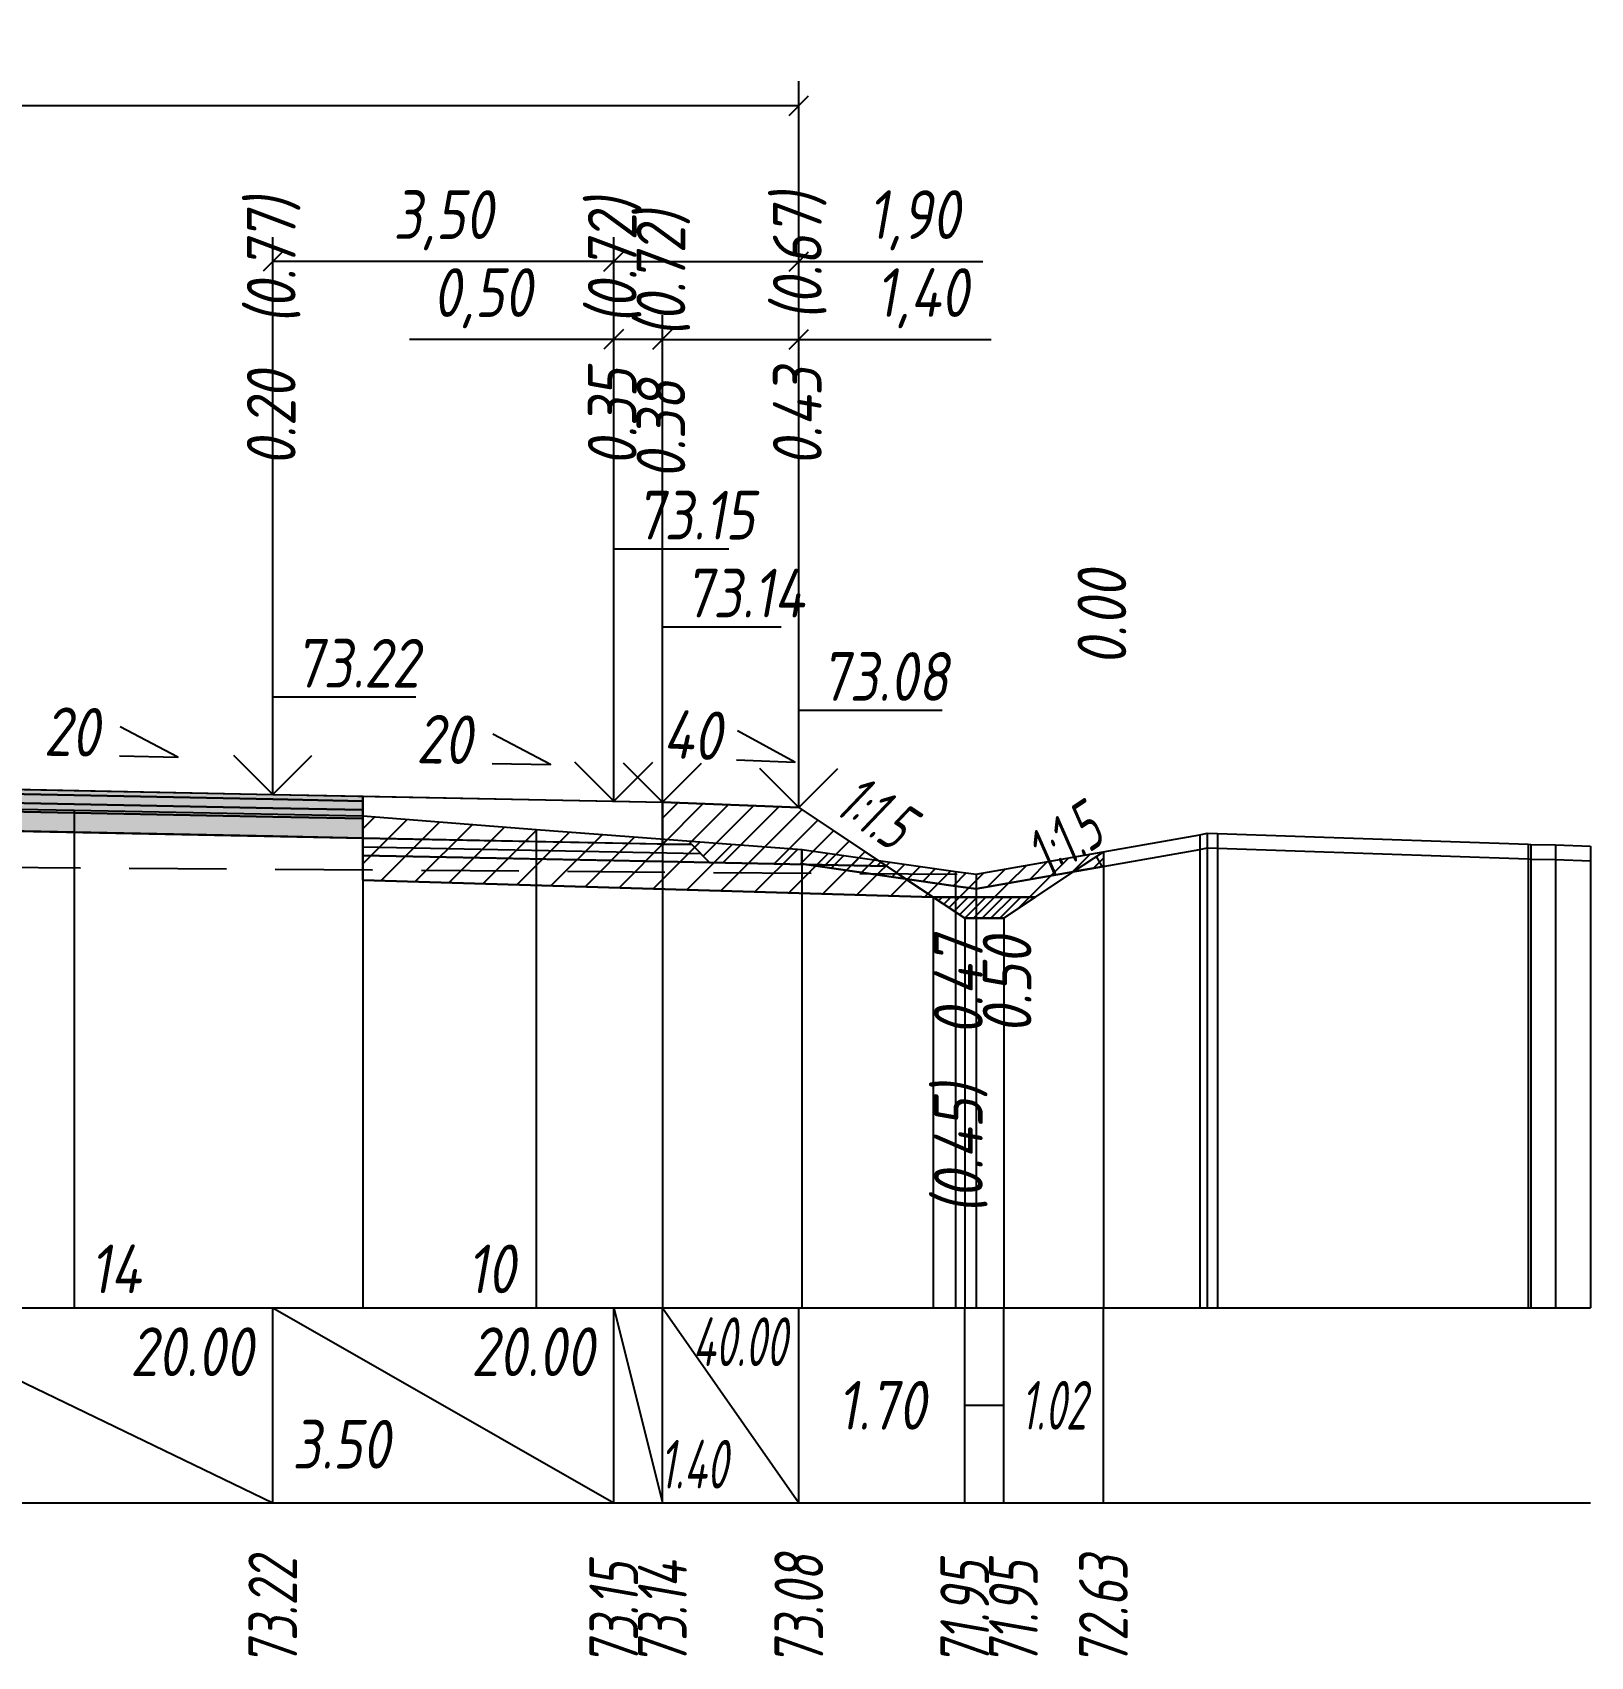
# Model space of a CAD drawing. Extents: x -717 to 1451, y -133302 to 233.
# Drawn here: x 165.1 to 245.1, y -10722.9 to -10639.5 of the extents above; entities that cross this region are included whole.
import ezdxf
from ezdxf.enums import TextEntityAlignment as Align

# ---------------------------------------------------------------- set-up
doc = ezdxf.new("R2010")
doc.units = 0
doc.linetypes.add('штриховая', pattern=[0.75, 0.5, -0.25])
for name, color, linetype in [('Интерполированный поперечник', 2, 'Continuous'), ('Код_514', 1, 'Continuous'), ('Контур_0', 7, 'Continuous'), ('Контур_2521', 7, 'Continuous'), ('Контур_2564', 7, 'Continuous'), ('Контур_2660', 7, 'Continuous'), ('Контур_2665', 7, 'Continuous'), ('Контур_400', 7, 'Continuous'), ('Контур_508', 7, 'Continuous'), ('Контур_512', 7, 'Continuous'), ('Контур_513', 7, 'Continuous'), ('Контур_818', 7, 'Continuous'), ('Красный поперечник', 1, 'Continuous'), ('Объём_2501', 7, 'Continuous'), ('Объём_2564', 7, 'Continuous'), ('Объём_2650', 7, 'Continuous'), ('Объём_2660', 7, 'Continuous'), ('Объём_2661', 7, 'Continuous'), ('Объём_2662', 7, 'Continuous'), ('Объём_2663', 7, 'Continuous'), ('Объём_2664', 7, 'Continuous'), ('Объём_2665', 7, 'Continuous'), ('Объём_2666', 7, 'Continuous'), ('Объём_2667', 7, 'Continuous'), ('Объём_2668', 7, 'Continuous'), ('Объём_2669', 7, 'Continuous'), ('Объём_2675', 7, 'Continuous'), ('Объём_2753', 7, 'Continuous'), ('Откосы', 7, 'Continuous'), ('Отметки покрытия', 7, 'Continuous'), ('Рабочие отметки', 7, 'Continuous'), ('Рабочие отметки доп.', 7, 'Continuous'), ('Слои выравнивания', 7, 'Continuous'), ('Таблица', 7, 'Continuous'), ('Уклоны проезжей части', 7, 'Continuous'), ('Черный поперечник', 3, 'Continuous')]:
    doc.layers.add(name, color=color, linetype=linetype)
for name, color, linetype, true_color in [('Контур_2540', 2, 'Continuous', 0xffff00), ('Контур_2560', 2, 'Continuous', 0xffff00), ('Контур_2561', 7, 'Continuous', 0xff8040), ('Контур_2562', 3, 'Continuous', 0x00ff00), ('Контур_2563', 7, 'Continuous', 0xff8000), ('Контур_2570', 7, 'Continuous', 0x80ff00), ('Контур_2725', 7, 'Continuous', 0x323232), ('Контур_2736', 4, 'Continuous', 0x00ffff), ('Контур_2737', 4, 'Continuous', 0x00ffff), ('Контур_2738', 4, 'Continuous', 0x00ffff), ('Контур_2739', 4, 'Continuous', 0x00ffff), ('Контур_2741', 4, 'Continuous', 0x00ffff), ('Контур_2742', 4, 'Continuous', 0x00ffff), ('Контур_2743', 4, 'Continuous', 0x00ffff), ('Контур_2744', 7, 'Continuous', 0xa4ffff), ('Контур_2745', 7, 'Continuous', 0xa4ffff), ('Контур_2747', 4, 'Continuous', 0x00ffff), ('Контур_2748', 4, 'Continuous', 0x00ffff), ('Контур_2749', 4, 'Continuous', 0x00ffff), ('Контур_2750', 4, 'Continuous', 0x00ffff), ('Контур_2751', 4, 'Continuous', 0x00ffff), ('Контур_2752', 4, 'Continuous', 0x00ffff), ('Контур_2760', 7, 'Continuous', 0x323232), ('Контур_2761', 7, 'Continuous', 0x323232), ('Контур_2762', 7, 'Continuous', 0x323232), ('Контур_2763', 7, 'Continuous', 0x323232), ('Контур_402', 7, 'Continuous', 0xff6464), ('Контур_703', 4, 'Continuous', 0x00ffff), ('Контур_705', 4, 'Continuous', 0x00ffff), ('Контур_707', 4, 'Continuous', 0x00ffff), ('Контур_720', 131, 'Continuous', 0xaaffff), ('Объём_2500', 7, 'Continuous', 0xc0c0c0), ('Объём_2520', 7, 'Continuous', 0x80ffff), ('Объём_2540', 2, 'Continuous', 0xffff00), ('Объём_2560', 2, 'Continuous', 0xffff00), ('Объём_2561', 7, 'Continuous', 0xff8040), ('Объём_2562', 3, 'Continuous', 0x00ff00), ('Объём_2563', 7, 'Continuous', 0xff8000), ('Объём_2570', 7, 'Continuous', 0x80ff00), ('Объём_2600', 7, 'Continuous', 0x808000), ('Объём_2620', 2, 'Continuous', 0xffff00), ('Объём_2746', 2, 'Continuous', 0xffff00)]:
    doc.layers.add(name, color=color, linetype=linetype, true_color=true_color)
doc.styles.get("Standard").update_dxf_attribs({"font": 'txt', "height": 2.5})
doc.styles.add('М', font='romand.shx', dxfattribs={"width": 0.8, "oblique": 10, "height": 2.5})
doc.dimstyles.new('ISO-25', dxfattribs={"dimtxt": 2.5, "dimasz": 2.5, "dimexe": 1.25, "dimexo": 0.625, "dimtad": 1, "dimtxsty": 'Standard', "dimcen": 2.5, "dimadec": 0, "dimazin": 0, "dimtfac": 1, "dimtmove": 0, "dimatfit": 3, "dimfxl": 1, "dimarcsym": 0})

# ---------------------------------------------------------------- blocks, each defined once
blk = doc.blocks.new('_Oblique')
at = {"color": 0, "linetype": 'ByBlock', "lineweight": -2}
blk.add_line((-0.5, -0.5), (0.5, 0.5), dxfattribs=at)
blk = doc.blocks.new('*D241')
at = {"color": 0, "lineweight": -2, "transparency": 16777216}
for p, q in [((197.476, -10678.481), (197.476, -10654.041)), ((204.476, -10678.761), (204.476, -10654.041)), ((197.476, -10655.291), (204.476, -10655.291)), ((204.476, -10655.291), (214.354, -10655.291))]:
    blk.add_line(p, q, dxfattribs=at)
at = {"layer": 'Defpoints', "color": 0, "transparency": 16777216}
for p in [(204.476, -10655.291), (197.476, -10679.106), (204.476, -10679.386)]:
    blk.add_point(p, dxfattribs=at)
at = {"color": 0, "lineweight": -2, "transparency": 16777216, "rotation": 180}
blk.add_blockref('_Oblique', (197.476, -10655.291), dxfattribs=at)
at = {"color": 0, "lineweight": -2, "transparency": 16777216}
blk.add_blockref('_Oblique', (204.476, -10655.291), dxfattribs=at)
at = {"color": 0, "transparency": 16777216, "insert": (210.813, -10653.178), "char_height": 2.5, "width": 8.75, "attachment_point": 5, "style": 'М'}
blk.add_mtext('1,40', dxfattribs=at)
blk = doc.blocks.new('*D243')
at = {"color": 0, "lineweight": -2, "transparency": 16777216}
for p, q in [((194.976, -10678.431), (194.976, -10654.041)), ((197.476, -10678.481), (197.476, -10654.041)), ((194.976, -10655.291), (184.487, -10655.291)), ((197.476, -10655.291), (194.976, -10655.291))]:
    blk.add_line(p, q, dxfattribs=at)
at = {"layer": 'Defpoints', "color": 0, "transparency": 16777216}
for p in [(197.476, -10655.291), (194.976, -10679.056), (197.476, -10679.106)]:
    blk.add_point(p, dxfattribs=at)
at = {"color": 0, "lineweight": -2, "transparency": 16777216, "rotation": 180}
blk.add_blockref('_Oblique', (194.976, -10655.291), dxfattribs=at)
at = {"color": 0, "lineweight": -2, "transparency": 16777216}
blk.add_blockref('_Oblique', (197.476, -10655.291), dxfattribs=at)
at = {"color": 0, "transparency": 16777216, "insert": (188.248, -10653.178), "char_height": 2.5, "width": 9.16667, "attachment_point": 5, "style": 'М'}
blk.add_mtext('0,50', dxfattribs=at)
blk = doc.blocks.new('*D245')
at = {"color": 0, "lineweight": -2, "transparency": 16777216}
for p, q in [((177.476, -10678.081), (177.476, -10650.041)), ((194.976, -10678.431), (194.976, -10650.041)), ((194.976, -10651.291), (177.476, -10651.291))]:
    blk.add_line(p, q, dxfattribs=at)
at = {"layer": 'Defpoints', "color": 0, "transparency": 16777216}
for p in [(177.476, -10651.291), (177.476, -10678.706), (194.976, -10679.056)]:
    blk.add_point(p, dxfattribs=at)
at = {"color": 0, "lineweight": -2, "transparency": 16777216, "rotation": 180}
blk.add_blockref('_Oblique', (177.476, -10651.291), dxfattribs=at)
at = {"color": 0, "lineweight": -2, "transparency": 16777216}
blk.add_blockref('_Oblique', (194.976, -10651.291), dxfattribs=at)
at = {"color": 0, "transparency": 16777216, "insert": (186.226, -10649.178), "char_height": 2.5, "width": 9.58333, "attachment_point": 5, "style": 'М'}
blk.add_mtext('3,50', dxfattribs=at)
blk = doc.blocks.new('*D246')
at = {"color": 0, "lineweight": -2, "transparency": 16777216}
for p, q in [((194.976, -10678.431), (194.976, -10650.041)), ((204.476, -10678.761), (204.476, -10650.041)), ((194.976, -10651.291), (204.476, -10651.291)), ((204.476, -10651.291), (213.927, -10651.291))]:
    blk.add_line(p, q, dxfattribs=at)
at = {"layer": 'Defpoints', "color": 0, "transparency": 16777216}
for p in [(194.976, -10651.291), (194.976, -10679.056), (204.476, -10679.386)]:
    blk.add_point(p, dxfattribs=at)
at = {"color": 0, "lineweight": -2, "transparency": 16777216, "rotation": 180}
blk.add_blockref('_Oblique', (194.976, -10651.291), dxfattribs=at)
at = {"color": 0, "lineweight": -2, "transparency": 16777216}
blk.add_blockref('_Oblique', (204.476, -10651.291), dxfattribs=at)
at = {"color": 0, "transparency": 16777216, "insert": (210.387, -10649.178), "char_height": 2.5, "width": 8.75, "attachment_point": 5, "style": 'М'}
blk.add_mtext('1,90', dxfattribs=at)
blk = doc.blocks.new('*D248')
at = {"color": 0, "lineweight": -2, "transparency": 16777216}
for p, q in [((108.976, -10678.761), (108.976, -10642.041)), ((204.476, -10678.761), (204.476, -10642.041)), ((108.976, -10643.291), (204.476, -10643.291))]:
    blk.add_line(p, q, dxfattribs=at)
at = {"layer": 'Defpoints', "color": 0, "transparency": 16777216}
for p in [(204.476, -10643.291), (108.976, -10679.386), (204.476, -10679.386)]:
    blk.add_point(p, dxfattribs=at)
at = {"color": 0, "lineweight": -2, "transparency": 16777216, "rotation": 180}
blk.add_blockref('_Oblique', (108.976, -10643.291), dxfattribs=at)
at = {"color": 0, "lineweight": -2, "transparency": 16777216}
blk.add_blockref('_Oblique', (204.476, -10643.291), dxfattribs=at)
at = {"color": 0, "transparency": 16777216, "insert": (156.726, -10641.178), "char_height": 2.5, "width": 10.41667, "attachment_point": 5, "style": 'М'}
blk.add_mtext('19,10', dxfattribs=at)

msp = doc.modelspace()

# ---------------------------------------------------------------- hatches: boundary and pattern name
at = {"layer": 'Объём_2563'}
h = msp.add_hatch(dxfattribs=at)
h.set_pattern_fill('ANSI31', color=256, scale=0.3)
h.paths.add_polyline_path([(199.894, -10682.142), (198.976, -10681.224), (197.476, -10681.194), (197.476, -10679.044), (204.476, -10679.324), (208.976, -10682.324)])
at = {"layer": 'Объём_2570'}
h = msp.add_hatch(dxfattribs=at)
h.set_pattern_fill('ANSI31', color=256, scale=0.2)
h.paths.add_polyline_path([(220.107, -10682.339), (213.57, -10683.492), (212.522, -10683.352), (204.626, -10682.216), (204.626, -10681.466), (212.522, -10682.602), (213.57, -10682.742), (220.107, -10681.589)])
at = {"layer": 'Объём_2600'}
h = msp.add_hatch(dxfattribs=at)
h.set_pattern_fill('ANSI31', color=6, scale=0.4)
h.paths.add_polyline_path([(190.988, -10680.444), (204.626, -10681.466), (204.626, -10682.216), (212.522, -10683.352), (213.57, -10683.492), (218.577, -10682.609), (216.613, -10683.918), (211.367, -10683.918), (182.105, -10683.04), (182.105, -10679.738)])
h = msp.add_hatch(dxfattribs=at)
h.set_pattern_fill('HONEY', color=5, scale=0.3)
h.paths.add_polyline_path([(218.577, -10682.609), (220.107, -10681.589), (220.107, -10682.339)])
at = {"layer": 'Объём_2620'}
h = msp.add_hatch(dxfattribs=at)
h.set_pattern_fill('ANSI31', color=2, scale=0.1)
h.paths.add_polyline_path([(214.99, -10685), (212.99, -10685), (211.367, -10683.918), (216.613, -10683.918)])
at = {"layer": 'Слои выравнивания'}
for color, points in [(2, [(156.726, -10678.229), (157.017, -10678.234), (167.276, -10678.44), (177.476, -10678.644), (182.105, -10678.736), (182.105, -10678.986), (177.476, -10678.894), (167.276, -10678.69), (157.017, -10678.484), (156.726, -10678.479)]), (3, [(156.726, -10678.479), (157.017, -10678.484), (167.276, -10678.69), (177.476, -10678.894), (182.105, -10678.986), (182.105, -10679.436), (177.476, -10679.344), (167.276, -10679.14), (157.017, -10678.934), (156.726, -10678.929)]), (4, [(156.726, -10678.929), (157.017, -10678.934), (167.276, -10679.14), (177.476, -10679.344), (182.105, -10679.436), (182.105, -10679.886), (177.476, -10679.794), (167.276, -10679.59), (157.017, -10679.384), (156.726, -10679.379)]), (5, [(156.726, -10679.379), (157.017, -10679.384), (167.276, -10679.59), (177.476, -10679.794), (182.105, -10679.886), (182.105, -10680.886), (177.476, -10680.794), (167.276, -10680.59), (157.017, -10680.384), (156.726, -10680.379)])]:
    msp.add_hatch(color=color, dxfattribs=at).paths.add_polyline_path(points)

# ---------------------------------------------------------------- linework, layer by layer
at = {"layer": 'Интерполированный поперечник', "linetype": 'штриховая', "ltscale": 10, "flags": 128}
msp.add_lwpolyline([(95.106, -10681.904), (213.57, -10682.742)], dxfattribs=at)
at = {"layer": 'Код_514'}
for p, q in [((156.726, -10705), (177.476, -10715)), ((177.476, -10715), (177.476, -10705)), ((177.476, -10705), (194.976, -10715)), ((194.976, -10715), (194.976, -10705)), ((194.976, -10705), (197.476, -10715)), ((197.476, -10715), (197.476, -10705)), ((197.476, -10705), (204.476, -10715)), ((204.476, -10715), (204.476, -10705)), ((212.99, -10715), (212.99, -10705)), ((214.99, -10715), (214.99, -10705)), ((220.107, -10715), (220.107, -10705)), ((212.99, -10710), (214.99, -10710))]:
    msp.add_line(p, q, dxfattribs=at)
at = {"layer": 'Контур_0', "flags": 128}
for points in [[(182.105, -10678.736), (197.476, -10679.044), (197.476, -10681.194), (182.105, -10680.886), (182.105, -10678.736), (182.105, -10678.736)], [(204.476, -10679.324), (209.561, -10682.714), (209.561, -10682.714), (209.561, -10682.714), (209.561, -10682.714), (209.561, -10682.714), (209.561, -10682.714), (209.561, -10682.714), (209.561, -10682.714), (209.561, -10682.714), (209.561, -10682.714), (209.561, -10682.714), (209.561, -10682.714), (209.561, -10682.714), (209.561, -10682.714), (212.99, -10685)], [(204.476, -10679.324), (209.561, -10682.714), (209.561, -10682.714), (209.561, -10682.714), (209.561, -10682.714), (209.561, -10682.714), (209.561, -10682.714), (209.561, -10682.714), (209.561, -10682.714), (209.561, -10682.714), (209.561, -10682.714), (209.561, -10682.714), (209.561, -10682.714), (209.561, -10682.714), (209.561, -10682.714), (212.99, -10685), (214.99, -10685), (220.107, -10681.589), (220.107, -10681.589), (220.107, -10681.589), (220.107, -10681.589), (220.107, -10681.589), (220.107, -10681.589), (220.107, -10681.589), (220.107, -10681.589), (220.107, -10681.589), (220.107, -10681.589), (220.107, -10681.589), (220.107, -10681.589), (220.107, -10681.589)], [(197.476, -10682.094), (182.105, -10681.786), (182.105, -10680.886), (198.976, -10681.224), (199.894, -10682.142), (197.476, -10682.094), (197.476, -10682.094)], [(197.476, -10681.194), (198.976, -10681.224), (199.894, -10682.142), (208.976, -10682.324)]]:
    msp.add_lwpolyline(points, dxfattribs=at)
at = {"layer": 'Контур_2521', "color": 250, "flags": 128}
msp.add_lwpolyline([(182.105, -10681.336), (199.435, -10681.683)], dxfattribs=at)
at = {"layer": 'Контур_2540', "flags": 128}
msp.add_lwpolyline([(194.976, -10682.044), (208.976, -10682.324), (211.367, -10683.918), (182.105, -10683.04), (182.105, -10681.786), (194.976, -10682.044), (194.976, -10682.044)], dxfattribs=at)
at = {"layer": 'Контур_2560', "flags": 128}
msp.add_lwpolyline([(197.476, -10679.044), (204.476, -10679.324), (204.476, -10679.324), (204.476, -10679.324)], dxfattribs=at)
at = {"layer": 'Контур_2561', "flags": 128}
msp.add_lwpolyline([(197.476, -10679.044), (197.476, -10679.044), (204.476, -10679.324), (204.476, -10679.324), (197.476, -10679.044)], dxfattribs=at)
at = {"layer": 'Контур_2562', "flags": 128}
msp.add_lwpolyline([(204.476, -10679.324), (204.476, -10679.324), (204.476, -10679.324), (204.476, -10679.324), (204.476, -10679.324)], dxfattribs=at)
at = {"layer": 'Контур_2563', "flags": 128}
msp.add_lwpolyline([(199.894, -10682.142), (198.976, -10681.224), (197.476, -10681.194), (197.476, -10679.044), (204.476, -10679.324), (208.976, -10682.324), (199.894, -10682.142), (199.894, -10682.142)], dxfattribs=at)
at = {"layer": 'Контур_2564', "flags": 128}
msp.add_lwpolyline([(197.476, -10679.044), (204.476, -10679.324)], dxfattribs=at)
at = {"layer": 'Контур_2570', "flags": 128}
msp.add_lwpolyline([(157.017, -10679.272), (167.276, -10679.454), (182.105, -10679.738), (190.988, -10680.444), (204.626, -10681.466), (204.626, -10682.216), (212.522, -10683.352), (213.57, -10683.492), (213.57, -10683.492), (225.057, -10681.466), (225.424, -10681.393), (225.966, -10681.398), (225.971, -10681.397), (241.91, -10681.956), (242.045, -10681.97), (243.308, -10681.986), (245.107, -10682.05)], dxfattribs=at)
at = {"layer": 'Контур_2660', "flags": 128}
msp.add_lwpolyline([(182.105, -10683.04), (211.367, -10683.918)], dxfattribs=at)
at = {"layer": 'Контур_2665', "flags": 128}
msp.add_lwpolyline([(204.476, -10679.324), (204.476, -10679.324)], dxfattribs=at)
at = {"layer": 'Контур_2725', "flags": 128}
msp.add_lwpolyline([(132.568, -10680.862), (135.976, -10680.794), (142.221, -10680.669), (156.726, -10680.379), (157.017, -10680.384), (167.276, -10680.59), (177.476, -10680.794), (182.105, -10680.886)], dxfattribs=at)
at = {"layer": 'Контур_2736', "flags": 128}
for points in [[(204.476, -10679.324), (209.561, -10682.714)], [(209.561, -10682.714), (212.99, -10685)]]:
    msp.add_lwpolyline(points, dxfattribs=at)
at = {"layer": 'Контур_2737', "flags": 128}
msp.add_lwpolyline([(209.561, -10682.714), (209.561, -10682.714)], dxfattribs=at)
at = {"layer": 'Контур_2738', "flags": 128}
msp.add_lwpolyline([(209.561, -10682.714), (209.561, -10682.714)], dxfattribs=at)
at = {"layer": 'Контур_2739', "flags": 128}
msp.add_lwpolyline([(209.561, -10682.714), (209.561, -10682.714)], dxfattribs=at)
at = {"layer": 'Контур_2741', "flags": 128}
msp.add_lwpolyline([(220.107, -10681.589), (220.107, -10681.589)], dxfattribs=at)
at = {"layer": 'Контур_2742', "flags": 128}
msp.add_lwpolyline([(220.107, -10681.589), (220.107, -10681.589)], dxfattribs=at)
at = {"layer": 'Контур_2743', "flags": 128}
msp.add_lwpolyline([(220.107, -10681.589), (220.107, -10681.589)], dxfattribs=at)
at = {"layer": 'Контур_2744', "flags": 128}
msp.add_lwpolyline([(220.107, -10681.589), (220.107, -10681.589)], dxfattribs=at)
msp.add_lwpolyline([(220.107, -10681.589), (220.107, -10681.589)], dxfattribs=at)
msp.add_lwpolyline([(220.107, -10681.589), (220.107, -10681.589)], dxfattribs=at)
msp.add_lwpolyline([(220.107, -10681.589), (220.107, -10681.589)], dxfattribs=at)
msp.add_lwpolyline([(220.107, -10681.589), (220.107, -10681.589)], dxfattribs=at)
msp.add_lwpolyline([(220.107, -10681.589), (220.107, -10681.589)], dxfattribs=at)
at = {"layer": 'Контур_2745', "flags": 128}
msp.add_lwpolyline([(209.561, -10682.714), (209.561, -10682.714)], dxfattribs=at)
msp.add_lwpolyline([(209.561, -10682.714), (209.561, -10682.714)], dxfattribs=at)
msp.add_lwpolyline([(209.561, -10682.714), (209.561, -10682.714)], dxfattribs=at)
msp.add_lwpolyline([(209.561, -10682.714), (209.561, -10682.714)], dxfattribs=at)
msp.add_lwpolyline([(209.561, -10682.714), (209.561, -10682.714)], dxfattribs=at)
msp.add_lwpolyline([(209.561, -10682.714), (209.561, -10682.714)], dxfattribs=at)
at = {"layer": 'Контур_2747', "flags": 128}
msp.add_lwpolyline([(209.561, -10682.714), (209.561, -10682.714)], dxfattribs=at)
at = {"layer": 'Контур_2748', "flags": 128}
msp.add_lwpolyline([(209.561, -10682.714), (209.561, -10682.714)], dxfattribs=at)
at = {"layer": 'Контур_2749', "flags": 128}
msp.add_lwpolyline([(209.561, -10682.714), (209.561, -10682.714)], dxfattribs=at)
at = {"layer": 'Контур_2750', "flags": 128}
msp.add_lwpolyline([(220.107, -10681.589), (220.107, -10681.589)], dxfattribs=at)
at = {"layer": 'Контур_2751', "flags": 128}
msp.add_lwpolyline([(220.107, -10681.589), (220.107, -10681.589)], dxfattribs=at)
at = {"layer": 'Контур_2752', "flags": 128}
msp.add_lwpolyline([(220.107, -10681.589), (220.107, -10681.589)], dxfattribs=at)
at = {"layer": 'Контур_2760', "flags": 128}
msp.add_lwpolyline([(132.568, -10678.712), (135.976, -10678.644), (142.221, -10678.519), (156.726, -10678.229), (157.017, -10678.234), (167.276, -10678.44), (177.476, -10678.644), (182.105, -10678.736)], dxfattribs=at)
at = {"layer": 'Контур_2761', "flags": 128}
msp.add_lwpolyline([(132.568, -10678.962), (135.976, -10678.894), (142.221, -10678.769), (156.726, -10678.479), (157.017, -10678.484), (167.276, -10678.69), (177.476, -10678.894), (182.105, -10678.986)], dxfattribs=at)
at = {"layer": 'Контур_2762', "flags": 128}
msp.add_lwpolyline([(132.568, -10679.412), (135.976, -10679.344), (142.221, -10679.219), (156.726, -10678.929), (157.017, -10678.934), (167.276, -10679.14), (177.476, -10679.344), (182.105, -10679.436)], dxfattribs=at)
at = {"layer": 'Контур_2763', "flags": 128}
msp.add_lwpolyline([(132.568, -10679.862), (135.976, -10679.794), (142.221, -10679.669), (156.726, -10679.379), (157.017, -10679.384), (167.276, -10679.59), (177.476, -10679.794), (182.105, -10679.886)], dxfattribs=at)
at = {"layer": 'Контур_400', "flags": 128}
msp.add_lwpolyline([(156.726, -10678.229), (177.476, -10678.644), (194.976, -10678.994), (194.976, -10678.994), (194.976, -10678.994), (194.976, -10678.994), (194.976, -10678.994), (194.976, -10678.994), (197.476, -10679.044)], dxfattribs=at)
at = {"layer": 'Контур_402', "flags": 128}
msp.add_lwpolyline([(105, -10683.83), (132.568, -10683.003), (132.568, -10680.862), (156.726, -10680.379), (182.105, -10680.886), (182.105, -10683.04), (211.367, -10683.918)], dxfattribs=at)
at = {"layer": 'Контур_508', "flags": 128}
msp.add_lwpolyline([(105, -10683.83), (132.568, -10683.003), (132.568, -10680.862), (156.726, -10680.379), (182.105, -10680.886), (182.105, -10683.04), (211.367, -10683.918), (212.99, -10685), (214.99, -10685), (220.107, -10681.589)], dxfattribs=at)
at = {"layer": 'Контур_512', "flags": 128}
msp.add_lwpolyline([(182.105, -10683.04), (211.367, -10683.918), (212.99, -10685), (214.99, -10685), (220.107, -10681.589)], dxfattribs=at)
at = {"layer": 'Контур_513', "flags": 128}
msp.add_lwpolyline([(105, -10683.83), (132.568, -10683.003), (132.568, -10680.862), (156.726, -10680.379), (182.105, -10680.886), (182.105, -10683.04), (211.367, -10683.918), (212.99, -10685), (214.99, -10685), (220.107, -10681.589)], dxfattribs=at)
at = {"layer": 'Контур_703', "flags": 128}
msp.add_lwpolyline([(204.476, -10679.324), (209.561, -10682.714)], dxfattribs=at)
at = {"layer": 'Контур_705', "flags": 128}
msp.add_lwpolyline([(209.561, -10682.714), (209.561, -10682.714)], dxfattribs=at)
at = {"layer": 'Контур_707', "flags": 128}
msp.add_lwpolyline([(214.99, -10685), (220.107, -10681.589)], dxfattribs=at)
at = {"layer": 'Контур_720', "flags": 128}
msp.add_lwpolyline([(212.99, -10685), (214.99, -10685)], dxfattribs=at)
at = {"layer": 'Контур_818', "flags": 128}
msp.add_lwpolyline([(105, -10681.867), (109.329, -10681.53), (109.329, -10680.78), (118.241, -10680.331), (132.568, -10679.687), (142.221, -10679.538), (156.726, -10679.277), (157.017, -10679.272), (167.276, -10679.454), (182.105, -10679.738), (190.988, -10680.444), (204.626, -10681.466), (204.626, -10682.216), (212.522, -10683.352), (213.57, -10683.492), (213.57, -10683.492), (220.107, -10682.339)], dxfattribs=at)
at = {"layer": 'Красный поперечник'}
for p, q in [((156.726, -10678.229), (177.476, -10678.644)), ((177.476, -10678.644), (194.976, -10678.994)), ((194.976, -10678.994), (197.476, -10679.044)), ((197.476, -10679.044), (204.476, -10679.324)), ((204.476, -10679.324), (212.99, -10685)), ((214.99, -10685), (220.107, -10681.589)), ((220.107, -10681.589), (220.107, -10705)), ((182.105, -10683.04), (182.105, -10705)), ((211.367, -10683.918), (211.367, -10705)), ((212.99, -10685), (212.99, -10705)), ((212.99, -10685), (214.99, -10685)), ((214.99, -10685), (214.99, -10705))]:
    msp.add_line(p, q, dxfattribs=at)
at = {"layer": 'Объём_2500', "flags": 128}
msp.add_lwpolyline([(182.105, -10678.736), (197.476, -10679.044), (197.476, -10681.194), (182.105, -10680.886), (182.105, -10678.736), (182.105, -10678.736)], dxfattribs=at)
at = {"layer": 'Объём_2501', "flags": 128}
msp.add_lwpolyline([(156.726, -10678.229), (177.476, -10678.644), (194.976, -10678.994), (194.976, -10678.994), (194.976, -10678.994), (194.976, -10678.994), (194.976, -10678.994), (194.976, -10678.994), (197.476, -10679.044)], dxfattribs=at)
at = {"layer": 'Объём_2520', "color": 250, "flags": 128}
msp.add_lwpolyline([(197.476, -10682.094), (182.105, -10681.786), (182.105, -10680.886), (198.976, -10681.224), (199.894, -10682.142), (197.476, -10682.094), (197.476, -10682.094)], dxfattribs=at)
at = {"layer": 'Объём_2540', "flags": 128}
msp.add_lwpolyline([(194.976, -10682.044), (208.976, -10682.324), (211.367, -10683.918), (182.105, -10683.04), (182.105, -10681.786), (194.976, -10682.044), (194.976, -10682.044)], dxfattribs=at)
at = {"layer": 'Объём_2560', "flags": 128}
msp.add_lwpolyline([(197.476, -10679.044), (204.476, -10679.324), (204.476, -10679.324), (204.476, -10679.324)], dxfattribs=at)
at = {"layer": 'Объём_2561', "flags": 128}
msp.add_lwpolyline([(197.476, -10679.044), (197.476, -10679.044), (204.476, -10679.324), (204.476, -10679.324), (197.476, -10679.044)], dxfattribs=at)
at = {"layer": 'Объём_2562', "flags": 128}
msp.add_lwpolyline([(204.476, -10679.324), (204.476, -10679.324), (204.476, -10679.324), (204.476, -10679.324), (204.476, -10679.324)], dxfattribs=at)
at = {"layer": 'Объём_2563', "color": 250, "flags": 128}
msp.add_lwpolyline([(199.894, -10682.142), (198.976, -10681.224), (197.476, -10681.194), (197.476, -10679.044), (204.476, -10679.324), (208.976, -10682.324), (199.894, -10682.142), (199.894, -10682.142)], dxfattribs=at)
at = {"layer": 'Объём_2564', "flags": 128}
msp.add_lwpolyline([(197.476, -10679.044), (204.476, -10679.324)], dxfattribs=at)
at = {"layer": 'Объём_2570', "flags": 128}
msp.add_lwpolyline([(220.107, -10682.339), (213.57, -10683.492), (212.522, -10683.352), (204.626, -10682.216), (204.626, -10681.466), (212.522, -10682.602), (213.57, -10682.742), (220.107, -10681.589), (220.107, -10682.339), (220.107, -10682.339)], dxfattribs=at)
at = {"layer": 'Объём_2600', "color": 5, "flags": 128}
msp.add_lwpolyline([(218.577, -10682.609), (220.107, -10681.589), (220.107, -10682.339), (218.577, -10682.609), (218.577, -10682.609)], dxfattribs=at)
at = {"layer": 'Объём_2620', "flags": 128}
msp.add_lwpolyline([(214.99, -10685), (212.99, -10685), (211.367, -10683.918), (216.613, -10683.918), (214.99, -10685), (214.99, -10685)], dxfattribs=at)
at = {"layer": 'Объём_2650', "color": 6, "flags": 128}
msp.add_lwpolyline([(190.988, -10680.444), (204.626, -10681.466), (204.626, -10682.216), (212.522, -10683.352), (213.57, -10683.492), (218.577, -10682.609), (216.613, -10683.918), (211.367, -10683.918), (182.105, -10683.04), (182.105, -10679.738), (190.988, -10680.444), (190.988, -10680.444)], dxfattribs=at)
at = {"layer": 'Объём_2660', "flags": 128}
msp.add_lwpolyline([(182.105, -10683.04), (211.367, -10683.918)], dxfattribs=at)
at = {"layer": 'Объём_2661', "flags": 128}
msp.add_lwpolyline([(204.476, -10679.324), (209.561, -10682.714), (211.367, -10683.918)], dxfattribs=at)
at = {"layer": 'Объём_2662', "flags": 128}
msp.add_lwpolyline([(216.613, -10683.918), (220.107, -10681.589)], dxfattribs=at)
at = {"layer": 'Объём_2663', "flags": 128}
for points in [[(211.367, -10683.918), (212.99, -10685)], [(214.99, -10685), (216.613, -10683.918)]]:
    msp.add_lwpolyline(points, dxfattribs=at)
at = {"layer": 'Объём_2664', "flags": 128}
msp.add_lwpolyline([(212.99, -10685), (214.99, -10685)], dxfattribs=at)
at = {"layer": 'Объём_2665', "flags": 128}
msp.add_lwpolyline([(204.476, -10679.324), (204.476, -10679.324)], dxfattribs=at)
at = {"layer": 'Объём_2666', "flags": 128}
for points in [[(204.476, -10679.324), (209.561, -10682.714)], [(209.561, -10682.714), (211.367, -10683.918)]]:
    msp.add_lwpolyline(points, dxfattribs=at)
at = {"layer": 'Объём_2667', "flags": 128}
for points in [[(220.107, -10681.589), (220.107, -10681.589)], [(209.561, -10682.714), (209.561, -10682.714)]]:
    msp.add_lwpolyline(points, dxfattribs=at)
at = {"layer": 'Объём_2668', "flags": 128}
for points in [[(220.107, -10681.589), (220.107, -10681.589)], [(209.561, -10682.714), (209.561, -10682.714)]]:
    msp.add_lwpolyline(points, dxfattribs=at)
at = {"layer": 'Объём_2669', "flags": 128}
for points in [[(220.107, -10681.589), (220.107, -10681.589)], [(209.561, -10682.714), (209.561, -10682.714)]]:
    msp.add_lwpolyline(points, dxfattribs=at)
at = {"layer": 'Объём_2675', "flags": 128}
for points in [[(220.107, -10681.589), (220.107, -10681.589)], [(220.107, -10681.589), (220.107, -10681.589)], [(220.107, -10681.589), (220.107, -10681.589)], [(220.107, -10681.589), (220.107, -10681.589)], [(220.107, -10681.589), (220.107, -10681.589)], [(220.107, -10681.589), (220.107, -10681.589)], [(209.561, -10682.714), (209.561, -10682.714)], [(209.561, -10682.714), (209.561, -10682.714)], [(209.561, -10682.714), (209.561, -10682.714)], [(209.561, -10682.714), (209.561, -10682.714)], [(209.561, -10682.714), (209.561, -10682.714)], [(209.561, -10682.714), (209.561, -10682.714)]]:
    msp.add_lwpolyline(points, dxfattribs=at)
at = {"layer": 'Объём_2746', "flags": 128}
msp.add_lwpolyline([(190.988, -10680.444), (204.626, -10681.466), (204.626, -10682.216), (209.966, -10682.984), (211.367, -10683.918), (182.105, -10683.04), (182.105, -10679.738), (190.988, -10680.444), (190.988, -10680.444)], dxfattribs=at)
at = {"layer": 'Объём_2753', "flags": 128}
msp.add_lwpolyline([(182.105, -10678.736), (182.105, -10678.736)], dxfattribs=at)
at = {"layer": 'Откосы', "color": 1, "flags": 128}
for points in [[(169.614, -10676.669), (172.613, -10676.729), (169.644, -10675.17)], [(188.739, -10677.052), (191.738, -10677.112), (188.769, -10675.552)], [(201.27, -10676.875), (204.268, -10676.995), (201.33, -10675.376)]]:
    msp.add_lwpolyline(points, dxfattribs=at)
at = {"layer": 'Отметки покрытия', "color": 1}
for p, q in [((194.976, -10678.994), (194.976, -10666.044)), ((194.976, -10666.044), (200.876, -10666.044)), ((197.476, -10679.044), (197.476, -10670.044)), ((197.476, -10670.044), (203.576, -10670.044)), ((177.476, -10678.644), (177.476, -10673.644)), ((177.476, -10673.644), (184.826, -10673.644)), ((204.476, -10679.324), (204.476, -10674.324)), ((204.476, -10674.324), (211.826, -10674.324)), ((177.476, -10678.644), (175.476, -10676.644)), ((177.476, -10678.644), (179.476, -10676.644)), ((194.976, -10678.994), (192.976, -10676.994)), ((194.976, -10678.994), (196.976, -10676.994)), ((197.476, -10679.044), (195.476, -10677.044)), ((197.476, -10679.044), (199.476, -10677.044)), ((204.476, -10679.324), (202.476, -10677.324)), ((204.476, -10679.324), (206.476, -10677.324))]:
    msp.add_line(p, q, dxfattribs=at)
at = {"layer": 'Слои выравнивания'}
for p, q in [((182.105, -10678.736), (182.105, -10705)), ((197.476, -10679.044), (197.476, -10705))]:
    msp.add_line(p, q, dxfattribs=at)
at = {"layer": 'Слои выравнивания', "color": 2, "flags": 128}
msp.add_lwpolyline([(156.726, -10678.229), (157.017, -10678.234), (167.276, -10678.44), (177.476, -10678.644), (182.105, -10678.736), (182.105, -10678.986), (177.476, -10678.894), (167.276, -10678.69), (157.017, -10678.484), (156.726, -10678.479)], close=True, dxfattribs=at)
at = {"layer": 'Слои выравнивания', "color": 3, "flags": 128}
msp.add_lwpolyline([(156.726, -10678.479), (157.017, -10678.484), (167.276, -10678.69), (177.476, -10678.894), (182.105, -10678.986), (182.105, -10679.436), (177.476, -10679.344), (167.276, -10679.14), (157.017, -10678.934), (156.726, -10678.929)], close=True, dxfattribs=at)
at = {"layer": 'Слои выравнивания', "color": 4, "flags": 128}
msp.add_lwpolyline([(156.726, -10678.929), (157.017, -10678.934), (167.276, -10679.14), (177.476, -10679.344), (182.105, -10679.436), (182.105, -10679.886), (177.476, -10679.794), (167.276, -10679.59), (157.017, -10679.384), (156.726, -10679.379)], close=True, dxfattribs=at)
at = {"layer": 'Слои выравнивания', "color": 5, "flags": 128}
msp.add_lwpolyline([(156.726, -10679.379), (157.017, -10679.384), (167.276, -10679.59), (177.476, -10679.794), (182.105, -10679.886), (182.105, -10680.886), (177.476, -10680.794), (167.276, -10680.59), (157.017, -10680.384), (156.726, -10680.379)], close=True, dxfattribs=at)
at = {"layer": 'Таблица'}
for p, q in [((80, -10705), (245.107, -10705)), ((80, -10715), (245.107, -10715))]:
    msp.add_line(p, q, dxfattribs=at)
at = {"layer": 'Черный поперечник', "color": 7}
for p, q in [((167.276, -10679.454), (167.276, -10705)), ((182.105, -10679.738), (182.105, -10705)), ((190.988, -10680.444), (190.988, -10705)), ((225.057, -10680.716), (225.057, -10705)), ((225.424, -10680.643), (225.424, -10705)), ((225.966, -10680.648), (225.966, -10705)), ((225.971, -10680.647), (225.971, -10705)), ((204.626, -10681.466), (204.626, -10705)), ((241.91, -10681.206), (241.91, -10705)), ((242.045, -10681.22), (242.045, -10705)), ((243.308, -10681.236), (243.308, -10705)), ((245.107, -10681.3), (245.107, -10705)), ((212.522, -10682.602), (212.522, -10705)), ((213.57, -10682.742), (213.57, -10705))]:
    msp.add_line(p, q, dxfattribs=at)
at = {"layer": 'Черный поперечник', "flags": 128}
msp.add_lwpolyline([(157.017, -10679.272), (167.276, -10679.454), (182.105, -10679.738), (190.988, -10680.444), (204.626, -10681.466), (212.522, -10682.602), (213.57, -10682.742), (225.057, -10680.716), (225.424, -10680.643), (225.966, -10680.648), (225.971, -10680.647), (241.91, -10681.206), (242.045, -10681.22), (243.308, -10681.236), (245.107, -10681.3)], dxfattribs=at)

# ---------------------------------------------------------------- texts
at = {"layer": 'Код_514', "style": 'М', "oblique": 10}
for s, width, p in [('40.00', 0.6, (203.86, -10705.488)), ('20.00', 0.8, (176.476, -10706)), ('20.00', 0.8, (193.976, -10706))]:
    msp.add_text(s, height=2.5, dxfattribs=dict(at, width=width)).set_placement(p, align=Align.TOP_RIGHT)
for s, width, p in [('1.70', 0.8, (208.733, -10710)), ('1.02', 0.6, (217.548, -10710))]:
    msp.add_text(s, height=2.5, dxfattribs=dict(at, width=width)).set_placement(p, align=Align.MIDDLE_CENTER)
for s, width, p in [('3.50', 0.8, (178.476, -10714)), ('1.40', 0.6, (197.323, -10715.024))]:
    msp.add_text(s, height=2.5, dxfattribs=dict(at, width=width)).set_placement(p, align=Align.BOTTOM_LEFT)
at = {"layer": 'Код_514', "style": 'М', "oblique": 10, "width": 0.7}
for s, p in [('73.22', (177.476, -10723.382)), ('73.15', (194.976, -10723.382)), ('73.14', (197.476, -10723.382)), ('73.08', (204.476, -10723.382)), ('71.95', (212.99, -10723.382)), ('71.95', (215.49, -10723.382)), ('72.63', (220.107, -10723.382))]:
    msp.add_text(s, height=2.5, rotation=90, dxfattribs=at).set_placement(p, align=Align.MIDDLE_LEFT)
at = {"layer": 'Отметки покрытия', "color": 1, "style": 'М', "oblique": 10, "width": 0.8}
for s, p in [('73.15', (196.117, -10666.312)), ('73.14', (198.617, -10670.312)), ('73.22', (178.617, -10673.912)), ('73.08', (205.617, -10674.592))]:
    msp.add_text(s, height=2.5, dxfattribs=at).set_placement(p, align=Align.BOTTOM_LEFT)
at = {"layer": 'Рабочие отметки', "color": 1, "style": 'М', "oblique": 10, "width": 0.8}
for s, p in [('0.35', (194.898, -10661.794)), ('0.43', (204.398, -10661.794)), ('0.20', (177.398, -10661.794)), ('0.38', (197.398, -10662.457)), ('0.00', (220.029, -10672.02))]:
    msp.add_text(s, height=2.5, rotation=90, dxfattribs=at).set_placement(p, align=Align.MIDDLE_LEFT)
for s, p in [('0.47', (212.662, -10685.931)), ('0.50', (215.162, -10685.931))]:
    msp.add_text(s, height=2.5, rotation=90, dxfattribs=at).set_placement(p, align=Align.MIDDLE_RIGHT)
at = {"layer": 'Рабочие отметки доп.', "color": 1, "style": 'М', "oblique": 10, "width": 0.8}
for s, p in [('(0.77)', (177.398, -10654.494)), ('(0.72)', (194.898, -10654.494)), ('(0.67)', (204.398, -10654.294)), ('(0.72)', (197.398, -10655.157))]:
    msp.add_text(s, height=2.5, rotation=90, dxfattribs=at).set_placement(p, align=Align.MIDDLE_LEFT)
msp.add_text('(0.45)', height=2.5, rotation=90, dxfattribs=at).set_placement((212.662, -10693.481), align=Align.MIDDLE_RIGHT)
at = {"layer": 'Слои выравнивания', "style": 'М', "oblique": 10, "width": 0.8}
for s, p in [('14', (169.415, -10705)), ('10', (188.693, -10705))]:
    msp.add_text(s, height=2.5, dxfattribs=at).set_placement(p, align=Align.BOTTOM_CENTER)
at = {"layer": 'Уклоны проезжей части', "color": 1, "style": 'М', "oblique": 10}
for s, rotation, width, p in [('20', 358.85423, 0.8, (167.121, -10677.436)), ('20', 358.85423, 0.8, (186.246, -10677.819)), ('40', 357.70938, 0.8, (198.946, -10677.591)), ('1:1.5', 326.30994, 0.6, (207.327, -10681.207)), ('1:1.5', 33.69007, 0.6, (219.2, -10682.677))]:
    msp.add_text(s, height=2.5, rotation=rotation, dxfattribs=dict(at, width=width)).set_placement(p, align=Align.BOTTOM_CENTER)

# ---------------------------------------------------------------- dimensions: what is measured, and where the dimension line sits
at = {"color": 5}
dim = msp.add_linear_dim(base=(204.476, -10643.291), p1=(108.976, -10679.386), p2=(204.476, -10679.386), angle=180, dimstyle='ISO-25', override={"dimasz": 1, "dimlfac": 0.2, "dimzin": 0, "dimtxsty": 'М', "dimblk1": 'Oblique', "dimblk2": 'Oblique', "dimsah": 1}, dxfattribs=at)
dim.commit()
dim.dimension.update_dxf_attribs({"geometry": '*D248', "text_midpoint": (156.726, -10641.178)})
dim = msp.add_linear_dim(base=(177.476, -10651.291), p1=(194.976, -10679.056), p2=(177.476, -10678.706), dimstyle='ISO-25', override={"dimasz": 1, "dimlfac": 0.2, "dimzin": 0, "dimtxsty": 'М', "dimblk1": 'Oblique', "dimblk2": 'Oblique', "dimsah": 1}, dxfattribs=at)
dim.commit()
dim.dimension.update_dxf_attribs({"geometry": '*D245', "text_midpoint": (186.226, -10649.178)})
dim = msp.add_linear_dim(base=(194.976, -10651.291), p1=(204.476, -10679.386), p2=(194.976, -10679.056), dimstyle='ISO-25', override={"dimasz": 1, "dimlfac": 0.2, "dimzin": 0, "dimtxsty": 'М', "dimblk1": 'Oblique', "dimblk2": 'Oblique', "dimsah": 1}, dxfattribs=at)
dim.commit()
dim.dimension.update_dxf_attribs({"geometry": '*D246', "text_midpoint": (210.387, -10651.291), "dimtype": 160})
for base, p1, p2, picture, middle in [((197.476, -10655.291), (194.976, -10679.056), (197.476, -10679.106), '*D243', (188.248, -10655.291)), ((204.476, -10655.291), (197.476, -10679.106), (204.476, -10679.386), '*D241', (210.813, -10655.291))]:
    dim = msp.add_linear_dim(base=base, p1=p1, p2=p2, angle=180, dimstyle='ISO-25', override={"dimasz": 1, "dimlfac": 0.2, "dimzin": 0, "dimtxsty": 'М', "dimblk1": 'Oblique', "dimblk2": 'Oblique', "dimsah": 1}, dxfattribs=at)
    dim.commit()
    dim.dimension.update_dxf_attribs({"geometry": picture, "text_midpoint": middle, "dimtype": 160})

doc.saveas('drawing.dxf')
